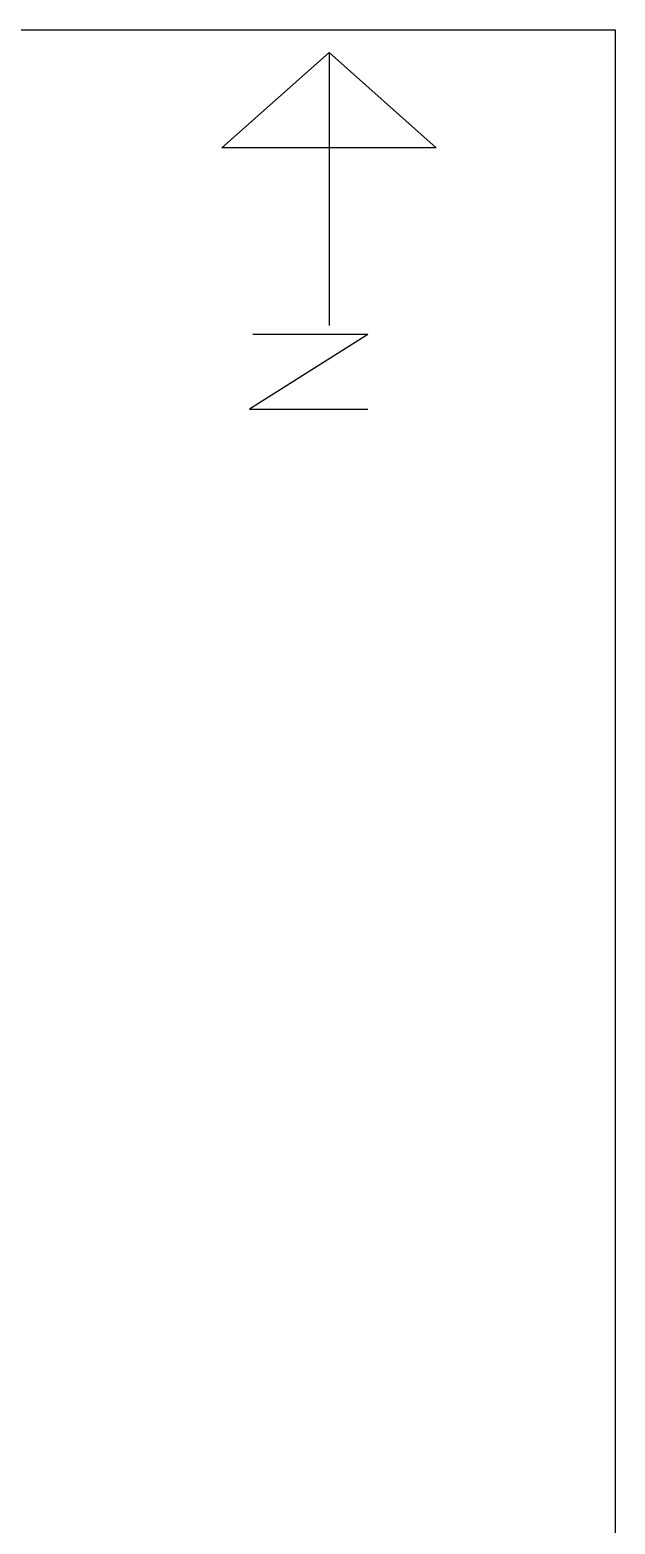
# Model space of a CAD drawing. Header units: inches. Extents: x 23 to 629, y -355 to 51.
# Drawn here: x 69.5 to 74.74, y 17.02 to 30.4 of the extents above; entities that cross this region are included whole.
import ezdxf

# ---------------------------------------------------------------- set-up
doc = ezdxf.new("R2010")
doc.units = ezdxf.units.IN
doc.header["$MEASUREMENT"] = 0

msp = doc.modelspace()

# ---------------------------------------------------------------- linework, layer by layer
for p, q in [((71.21963, 29.34377), (72.18107, 30.19558)), ((72.18107, 30.19558), (73.14251, 29.34377)), ((72.18107, 30.19558), (72.18107, 27.75056)), ((73.14251, 29.34377), (71.21963, 29.34377)), ((72.52942, 27.67208), (71.46843, 27.0035)), ((72.52942, 27.67208), (71.4979, 27.67208)), ((72.52942, 27.67208), (71.64526, 27.67208)), ((71.46843, 27.0035), (72.52942, 27.0035))]:
    msp.add_line(p, q)
msp.add_lwpolyline([(29.1506, 30.39946), (74.74472, 30.39946), (74.74472, 9.32845), (29.1506, 9.32845)], close=True)

doc.saveas('drawing.dxf')
